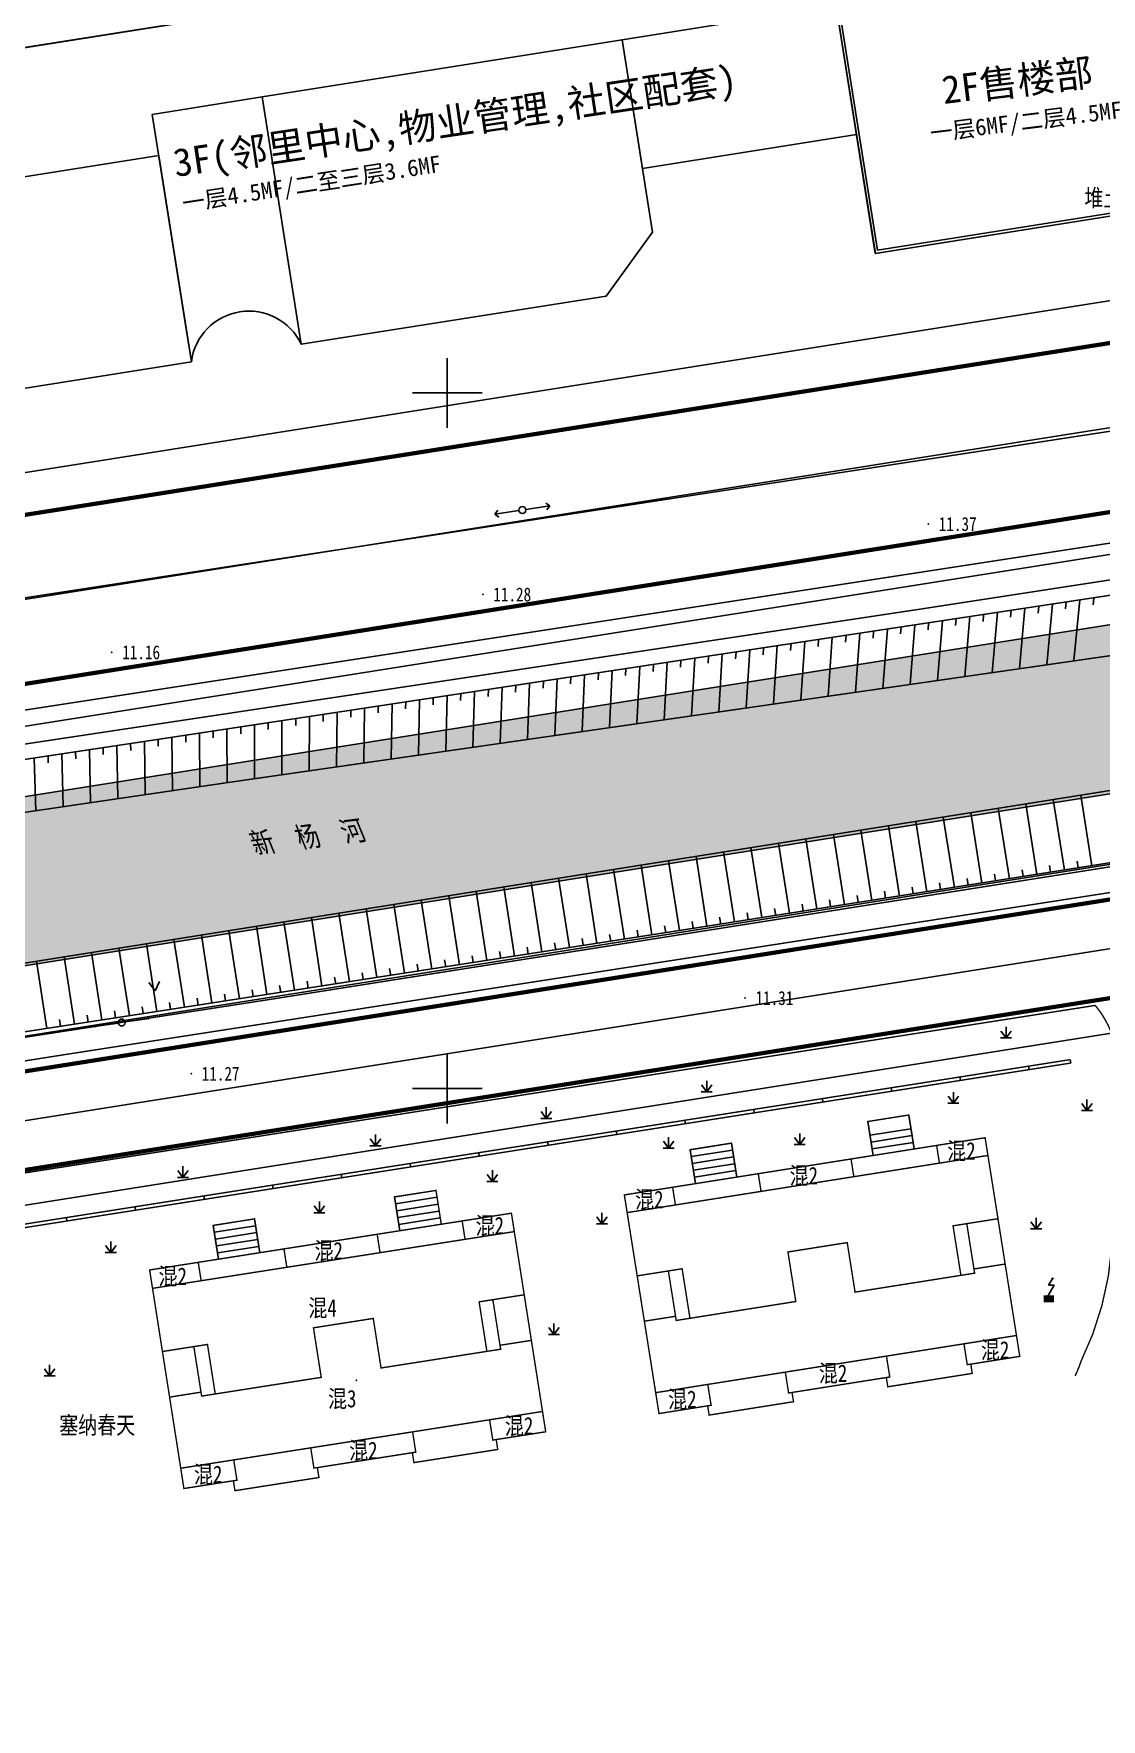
# Model space of a CAD drawing. Header units: millimetres. Extents: x -439850 to 440374, y 3556331 to 3581716.
# Drawn here: x 440006 to 440082.7, y 3581304.9 to 3581426 of the extents above; entities that cross this region are included whole.
import ezdxf
from ezdxf.enums import TextEntityAlignment as Align

# ---------------------------------------------------------------- set-up
doc = ezdxf.new("R2010")
doc.units = ezdxf.units.MM
doc.header["$LTSCALE"] = 1000
doc.header["$MEASUREMENT"] = 0
doc.linetypes.add('CENTER', pattern=[2, 1.25, -0.25, 0.25, -0.25])
for name, color, linetype in [('02E1水域', 131, 'Continuous'), ('02E1水域_H', 131, 'Continuous'), ('0总图道路侧石线铺装轮廓线 台阶 转折线 剖面图面层', 4, 'Continuous'), ('11E1水域', 7, 'Continuous'), ('14中心线', 1, 'CENTER'), ('14缘石线', 7, 'Continuous'), ('14道路红线', 7, 'Continuous'), ('dx', 250, 'Continuous'), ('TREE', 3, 'Continuous'), ('商业', 2, 'Continuous'), ('文字', 7, 'Continuous'), ('道路', 7, 'Continuous'), ('铺装', 6, 'Continuous')]:
    doc.layers.add(name, color=color, linetype=linetype)
doc.styles.add('-黑体', font='simhei.ttf')
doc.styles.add('HZ', font='', dxfattribs={"width": 0.8})
doc.styles.get('HZ').set_extended_font_data('SimSun')

# ---------------------------------------------------------------- blocks, each defined once
blk = doc.blocks.new('GC156')
blk.add_line((0.5, 0), (4, 0))
at = {"const_width": 0.15}
blk.add_lwpolyline([(3.78, 0, 1), (3.93, 0, 1)], format="xyb", close=True, dxfattribs=at)
blk.add_circle((0, 0), 0.5)
blk = doc.blocks.new('GC124')
for p, q in [((0, -0.8), (-0.75, 0.2)), ((0, -0.8), (0, 0.8)), ((0, -0.8), (0.75, 0.2)), ((-0.8, -0.8), (0.75, -0.8)), ((0.8, -0.8), (0, -0.8))]:
    blk.add_line(p, q)
blk = doc.blocks.new('GC037')
for p, q in [((0, 0), (-1.3, 0.75)), ((-1.3, -0.75), (0, 0))]:
    blk.add_line(p, q)
blk = doc.blocks.new('GC154')
for p, q in [((4, 0), (0.5, 0)), ((4, 0), (3.5, 0.5)), ((3.5, -0.5), (4, 0))]:
    blk.add_line(p, q)
blk.add_circle((0, 0), 0.5)
blk = doc.blocks.new('GC129')
for p, q in [((-0.43, 0.31), (0.8, 2.44)), ((0, 2.44), (0.6, 3.47)), ((0.8, 2.44), (0, 2.44)), ((0.42, 3.41), (0.61, 3.48)), ((0.61, 3.48), (0.66, 3.32))]:
    blk.add_line(p, q)
at = {"const_width": 1}
blk.add_lwpolyline([(-0.73, 0.5), (0.77, 0.5)], dxfattribs=at)
blk = doc.blocks.new('agdsgsdfaf')
at = {"layer": '0总图道路侧石线铺装轮廓线 台阶 转折线 剖面图面层', "color": 0}
blk.add_lwpolyline([(439486.16, 3581418.39), (439486.16, 3581421.56), (439479.2, 3581421.56), (439479.2, 3581421.39)], dxfattribs=at)
for points in [[(439479.2, 3581421.56), (439486.16, 3581421.56), (439486.16, 3581418.39), (439479.2, 3581418.39)], [(439462.06, 3581418.39), (439487.06, 3581418.39), (439487.06, 3581398.39), (439462.06, 3581398.39)], [(439462.26, 3581418.19), (439486.86, 3581418.19), (439486.86, 3581398.59), (439462.26, 3581398.59)]]:
    blk.add_lwpolyline(points, close=True, dxfattribs=at)

msp = doc.modelspace()

# ---------------------------------------------------------------- hatches: boundary and pattern name
at = {"layer": '02E1水域_H', "extrusion": (0, 0, -1)}
msp.add_hatch(color=137, dxfattribs=at).paths.add_polyline_path([(-439764.898, 3581329.14), (-439764.857, 3581324.831), (-439768.7, 3581321.516), (-440124.016, 3581377.805), (-440127.929, 3581382.351), (-440127.961, 3581386.653), (-440124.108, 3581389.969), (-439768.818, 3581333.684)])

# ---------------------------------------------------------------- linework, layer by layer
at = {"layer": '02E1水域', "color": 7, "linetype": 'Continuous', "lineweight": 0, "ltscale": 0.02, "extrusion": (0, 0, -1)}
msp.add_lwpolyline([(-439764.898, 3581329.14), (-439764.857, 3581324.831), (-439768.7, 3581321.516), (-440124.016, 3581377.805), (-440127.929, 3581382.351), (-440127.961, 3581386.653), (-440124.108, 3581389.969), (-439768.818, 3581333.684)], close=True, dxfattribs=at)
at = {"layer": '11E1水域', "extrusion": (0, 0, -1)}
for points in [[(-440124.108, 3581389.969), (-439768.818, 3581333.684)], [(-439768.7, 3581321.516), (-440124.016, 3581377.805)]]:
    msp.add_lwpolyline(points, dxfattribs=at)
at = {"layer": '14中心线', "extrusion": (0, 0, -1)}
for points in [[(-440143.117, 3581407.155), (-439757.062, 3581345.997)], [(-440142.833, 3581369.649), (-439756.697, 3581308.477)]]:
    msp.add_lwpolyline(points, dxfattribs=at)
at = {"layer": '14缘石线', "extrusion": (0, 0, -1), "const_width": 0.3}
for points in [[(-440116.572, 3581409.025), (-439785.487, 3581356.575)], [(-440119.074, 3581397.272), (-439772.034, 3581342.294)], [(-440122.802, 3581370.019), (-439775.755, 3581315.04)], [(-440118.809, 3581362.299), (-439771.694, 3581307.31)]]:
    msp.add_lwpolyline(points, dxfattribs=at)
at = {"layer": '14道路红线', "extrusion": (0, 0, -1)}
for points in [[(-440115.759, 3581411.933), (-439785.018, 3581359.538)], [(-440119.14, 3581394.245), (-439773.875, 3581339.548)], [(-440118.971, 3581371.944), (-439773.658, 3581317.239)], [(-440119.61, 3581359.895), (-439772.168, 3581304.854)]]:
    msp.add_lwpolyline(points, dxfattribs=at)
at = {"layer": 'dx', "color": 250, "linetype": 'Continuous'}
for p, q in [((440035.723, 3581397.674), (440035.723, 3581402.674)), ((440033.223, 3581400.174), (440038.223, 3581400.174)), ((440077.233, 3581384.704), (440076.833, 3581380.371)), ((440078.222, 3581384.853), (440078.175, 3581384.356)), ((440079.21, 3581385.003), (440078.796, 3581380.652)), ((440080.199, 3581385.153), (440080.151, 3581384.655)), ((440081.188, 3581385.302), (440080.759, 3581380.932)), ((440082.177, 3581385.452), (440082.127, 3581384.954)), ((440069.323, 3581383.507), (440068.979, 3581379.247)), ((440070.312, 3581383.656), (440070.271, 3581383.158)), ((440071.3, 3581383.806), (440070.942, 3581379.529)), ((440072.289, 3581383.956), (440072.247, 3581383.458)), ((440073.278, 3581384.105), (440072.906, 3581379.81)), ((440074.267, 3581384.255), (440074.223, 3581383.757)), ((440075.255, 3581384.404), (440074.869, 3581380.09)), ((440076.244, 3581384.554), (440076.199, 3581384.056)), ((440061.413, 3581382.31), (440061.126, 3581378.121)), ((440062.402, 3581382.459), (440062.367, 3581381.96)), ((440063.391, 3581382.609), (440063.089, 3581378.403)), ((440064.38, 3581382.758), (440064.343, 3581382.26)), ((440065.368, 3581382.908), (440065.053, 3581378.684)), ((440066.357, 3581383.058), (440066.319, 3581382.559)), ((440067.346, 3581383.207), (440067.016, 3581378.966)), ((440068.334, 3581383.357), (440068.295, 3581382.858)), ((440053.504, 3581381.112), (440053.273, 3581376.992)), ((440054.492, 3581381.262), (440054.464, 3581380.763)), ((440055.481, 3581381.412), (440055.236, 3581377.274)), ((440056.47, 3581381.561), (440056.439, 3581381.062)), ((440057.459, 3581381.711), (440057.2, 3581377.557)), ((440058.447, 3581381.861), (440058.415, 3581381.362)), ((440059.436, 3581382.01), (440059.163, 3581377.839)), ((440060.425, 3581382.16), (440060.391, 3581381.661)), ((440045.594, 3581379.915), (440045.421, 3581375.86)), ((440046.582, 3581380.065), (440046.56, 3581379.566)), ((440047.571, 3581380.215), (440047.384, 3581376.144)), ((440048.56, 3581380.364), (440048.536, 3581379.865)), ((440049.549, 3581380.514), (440049.347, 3581376.427)), ((440050.537, 3581380.664), (440050.512, 3581380.164)), ((440051.526, 3581380.813), (440051.31, 3581376.709)), ((440052.515, 3581380.963), (440052.488, 3581380.463)), ((440037.684, 3581378.718), (440037.569, 3581374.726)), ((440038.673, 3581378.868), (440038.657, 3581378.368)), ((440039.661, 3581379.018), (440039.532, 3581375.01)), ((440040.65, 3581379.167), (440040.633, 3581378.667)), ((440041.639, 3581379.317), (440041.495, 3581375.294)), ((440042.627, 3581379.467), (440042.609, 3581378.967)), ((440043.616, 3581379.616), (440043.458, 3581375.577)), ((440044.605, 3581379.766), (440044.584, 3581379.266)), ((440029.774, 3581377.521), (440029.717, 3581373.59)), ((440030.763, 3581377.671), (440030.755, 3581377.171)), ((440031.752, 3581377.821), (440031.68, 3581373.874)), ((440032.74, 3581377.97), (440032.73, 3581377.47)), ((440033.729, 3581378.12), (440033.643, 3581374.158)), ((440034.718, 3581378.269), (440034.706, 3581377.769)), ((440035.707, 3581378.419), (440035.606, 3581374.443)), ((440036.695, 3581378.569), (440036.682, 3581378.069)), ((440020.876, 3581376.175), (440020.877, 3581375.675)), ((440021.864, 3581376.324), (440021.866, 3581372.451)), ((440022.853, 3581376.474), (440022.853, 3581375.974)), ((440023.842, 3581376.623), (440023.829, 3581372.736)), ((440024.831, 3581376.773), (440024.828, 3581376.273)), ((440025.819, 3581376.923), (440025.792, 3581373.021)), ((440026.808, 3581377.072), (440026.804, 3581376.572)), ((440027.797, 3581377.222), (440027.754, 3581373.305)), ((440028.786, 3581377.372), (440028.779, 3581376.872)), ((440012.966, 3581374.978), (440012.975, 3581374.478)), ((440013.954, 3581375.127), (440014.015, 3581371.309)), ((440014.943, 3581375.277), (440014.95, 3581374.777)), ((440015.932, 3581375.426), (440015.978, 3581371.595)), ((440016.921, 3581375.576), (440016.926, 3581375.076)), ((440017.909, 3581375.726), (440017.94, 3581371.88)), ((440018.898, 3581375.875), (440018.901, 3581375.375)), ((440019.887, 3581376.025), (440019.903, 3581372.166)), ((440006.044, 3581373.934), (440006.165, 3581370.165)), ((440007.033, 3581374.083), (440007.048, 3581373.583)), ((440008.022, 3581374.232), (440008.127, 3581370.451)), ((440009.011, 3581374.381), (440009.023, 3581373.881)), ((440010, 3581374.53), (440010.09, 3581370.737)), ((440010.989, 3581374.679), (440010.999, 3581374.179)), ((440011.977, 3581374.828), (440012.053, 3581371.023)), ((440076.114, 3581365.261), (440075.316, 3581370.323)), ((440078.089, 3581365.572), (440077.29, 3581370.638)), ((440080.065, 3581365.884), (440079.265, 3581370.952)), ((440082.04, 3581366.196), (440081.239, 3581371.266)), ((440068.211, 3581364.017), (440067.418, 3581369.067)), ((440070.187, 3581364.327), (440069.392, 3581369.381)), ((440072.163, 3581364.638), (440071.367, 3581369.695)), ((440074.138, 3581364.949), (440073.341, 3581370.009)), ((440060.308, 3581362.777), (440059.52, 3581367.811)), ((440062.284, 3581363.087), (440061.494, 3581368.125)), ((440064.26, 3581363.396), (440063.469, 3581368.439)), ((440066.236, 3581363.706), (440065.443, 3581368.753)), ((440052.404, 3581361.541), (440051.622, 3581366.554)), ((440054.38, 3581361.849), (440053.596, 3581366.868)), ((440056.356, 3581362.158), (440055.571, 3581367.182)), ((440058.332, 3581362.467), (440057.545, 3581367.496)), ((440081.053, 3581366.04), (440080.975, 3581366.534)), ((440044.5, 3581360.308), (440043.723, 3581365.298)), ((440046.476, 3581360.616), (440045.698, 3581365.612)), ((440048.452, 3581360.924), (440047.672, 3581365.926)), ((440050.428, 3581361.232), (440049.647, 3581366.24)), ((440073.151, 3581364.794), (440073.073, 3581365.288)), ((440075.126, 3581365.105), (440075.048, 3581365.599)), ((440077.102, 3581365.416), (440077.024, 3581365.91)), ((440079.077, 3581365.728), (440078.999, 3581366.222)), ((440038.571, 3581359.387), (440037.8, 3581364.355)), ((440040.548, 3581359.694), (440039.774, 3581364.669)), ((440042.524, 3581360.001), (440041.749, 3581364.984)), ((440067.223, 3581363.862), (440067.146, 3581364.356)), ((440069.199, 3581364.172), (440069.122, 3581364.666)), ((440071.175, 3581364.483), (440071.097, 3581364.977)), ((440030.666, 3581358.161), (440029.902, 3581363.099)), ((440032.642, 3581358.467), (440031.876, 3581363.413)), ((440034.619, 3581358.773), (440033.851, 3581363.727)), ((440036.595, 3581359.08), (440035.825, 3581364.041)), ((440059.32, 3581362.622), (440059.243, 3581363.116)), ((440061.296, 3581362.932), (440061.219, 3581363.426)), ((440063.272, 3581363.241), (440063.194, 3581363.735)), ((440065.248, 3581363.551), (440065.17, 3581364.045)), ((440022.76, 3581356.939), (440022.003, 3581361.843)), ((440024.736, 3581357.244), (440023.978, 3581362.157)), ((440026.713, 3581357.55), (440025.952, 3581362.471)), ((440028.689, 3581357.855), (440027.927, 3581362.785)), ((440051.416, 3581361.386), (440051.339, 3581361.88)), ((440053.392, 3581361.695), (440053.315, 3581362.189)), ((440055.368, 3581362.004), (440055.291, 3581362.498)), ((440057.344, 3581362.313), (440057.267, 3581362.807)), ((440014.853, 3581355.721), (440014.105, 3581360.586)), ((440016.83, 3581356.026), (440016.08, 3581360.9)), ((440018.807, 3581356.33), (440018.054, 3581361.214)), ((440020.783, 3581356.635), (440020.029, 3581361.528)), ((440043.512, 3581360.155), (440043.435, 3581360.649)), ((440045.488, 3581360.462), (440045.411, 3581360.956)), ((440047.464, 3581360.77), (440047.387, 3581361.264)), ((440049.44, 3581361.078), (440049.363, 3581361.572)), ((440006.946, 3581354.505), (440006.204, 3581359.329)), ((440008.923, 3581354.809), (440008.18, 3581359.643)), ((440010.9, 3581355.113), (440010.155, 3581359.958)), ((440012.877, 3581355.417), (440012.13, 3581360.272)), ((440035.607, 3581358.927), (440035.53, 3581359.421)), ((440037.583, 3581359.233), (440037.506, 3581359.727)), ((440039.559, 3581359.54), (440039.483, 3581360.034)), ((440041.536, 3581359.847), (440041.459, 3581360.341)), ((440027.701, 3581357.703), (440027.625, 3581358.197)), ((440029.678, 3581358.008), (440029.601, 3581358.502)), ((440031.654, 3581358.314), (440031.578, 3581358.808)), ((440033.63, 3581358.62), (440033.554, 3581359.114)), ((440019.795, 3581356.482), (440019.719, 3581356.976)), ((440021.772, 3581356.787), (440021.695, 3581357.281)), ((440023.748, 3581357.092), (440023.672, 3581357.586)), ((440025.725, 3581357.397), (440025.648, 3581357.891)), ((440011.888, 3581355.265), (440011.812, 3581355.76)), ((440013.865, 3581355.569), (440013.789, 3581356.064)), ((440015.842, 3581355.873), (440015.766, 3581356.368)), ((440017.818, 3581356.178), (440017.742, 3581356.672)), ((440007.935, 3581354.657), (440007.859, 3581355.151)), ((440009.911, 3581354.961), (440009.835, 3581355.455)), ((440035.723, 3581347.674), (440035.723, 3581352.674)), ((440080.484, 3581352.26), (440080.522, 3581352.013)), ((440072.559, 3581351.013), (440072.598, 3581350.766)), ((440077.498, 3581351.79), (440077.537, 3581351.543)), ((440033.223, 3581350.174), (440038.223, 3581350.174)), ((440067.62, 3581350.236), (440067.658, 3581349.989)), ((440057.741, 3581348.681), (440057.78, 3581348.434)), ((440062.68, 3581349.459), (440062.719, 3581349.212)), ((440047.863, 3581347.127), (440047.901, 3581346.88)), ((440052.802, 3581347.904), (440052.841, 3581347.657)), ((440065.949, 3581347.814), (440066.336, 3581345.373)), ((440069.038, 3581347.291), (440066.106, 3581346.826)), ((440069.269, 3581345.838), (440068.882, 3581348.279)), ((440042.923, 3581346.35), (440042.962, 3581346.103)), ((440056.136, 3581346.259), (440053.173, 3581345.789)), ((440056.523, 3581343.818), (440056.136, 3581346.259)), ((440069.117, 3581346.797), (440066.184, 3581346.332)), ((440069.195, 3581346.303), (440066.262, 3581345.839)), ((440033.045, 3581344.796), (440033.084, 3581344.549)), ((440037.984, 3581345.573), (440038.023, 3581345.326)), ((440053.173, 3581345.789), (440053.56, 3581343.349)), ((440056.214, 3581345.765), (440053.251, 3581345.295)), ((440056.293, 3581345.271), (440053.33, 3581344.802)), ((440056.371, 3581344.777), (440053.408, 3581344.308)), ((440028.106, 3581344.019), (440028.144, 3581343.772)), ((440056.449, 3581344.283), (440053.486, 3581343.814)), ((440018.227, 3581342.464), (440018.266, 3581342.217)), ((440023.166, 3581343.242), (440023.205, 3581342.995)), ((440034.91, 3581342.859), (440031.929, 3581342.392)), ((440031.929, 3581342.392), (440032.31, 3581339.964)), ((440034.987, 3581342.365), (440032.006, 3581341.898)), ((440013.288, 3581341.687), (440013.327, 3581341.44)), ((440035.065, 3581341.871), (440032.084, 3581341.404)), ((440035.142, 3581341.378), (440032.161, 3581340.91)), ((440008.349, 3581340.91), (440008.388, 3581340.663)), ((440021.871, 3581340.814), (440018.908, 3581340.35)), ((440018.908, 3581340.35), (440019.289, 3581337.922)), ((440021.949, 3581340.32), (440018.985, 3581339.856)), ((440022.026, 3581339.826), (440019.063, 3581339.362)), ((440022.252, 3581338.387), (440021.871, 3581340.814)), ((440035.22, 3581340.884), (440032.239, 3581340.416)), ((440022.104, 3581339.332), (440019.14, 3581338.868)), ((440022.181, 3581338.839), (440019.218, 3581338.374))]:
    msp.add_line(p, q, dxfattribs=at)
at = {"layer": 'dx', "color": 250, "linetype": 'Continuous', "flags": 128}
msp.add_lwpolyline([(439773.15, 3581479.298), (439789.576, 3581491.898), (439822.644, 3581538.069), (439827.705, 3581545.329), (440130.137, 3581540.217), (440128.41, 3581426.521), (440115.759, 3581411.933), (439785.018, 3581359.538), (439765.358, 3581376.493), (439765.566, 3581397.896, -0.0416138), (439773.15, 3581479.298)], format="xyb", dxfattribs=at)
at = {"layer": 'dx', "color": 250, "linetype": 'Continuous', "const_width": 0.1, "flags": 128}
for points in [[(439742.87, 3581345.068), (439929.177, 3581373.748), (440070.886, 3581395.507), (440143.823, 3581406.692), (440145.462, 3581407.036)], [(440136.73, 3581394.946), (440069.632, 3581384.624), (439949.058, 3581366.451), (439861.425, 3581352.818), (439799.753, 3581343.538)], [(439798.634, 3581321.715), (439867.049, 3581332.699), (439935.06, 3581343.004), (440022.498, 3581356.512), (440129.441, 3581373.388), (440136.772, 3581374.808)], [(439742.949, 3581310.93), (439758.635, 3581313.407), (439885.589, 3581333.373), (439917.112, 3581338.262), (439917.112, 3581338.262), (440007.948, 3581352.576), (440140.563, 3581373.139)], [(440082.288, 3581356.157), (439933.268, 3581332.836)], [(440080.484, 3581352.26), (439935.945, 3581329.518), (439935.127, 3581329.322), (439934.506, 3581329.216)], [(440080.522, 3581352.013), (439935.994, 3581329.273), (439935.177, 3581329.077), (439934.795, 3581329.012)], [(440064.735, 3581345.12), (440070.886, 3581346.094)], [(440051.915, 3581343.088), (440058.068, 3581344.063)], [(440030.683, 3581339.709), (440036.792, 3581340.667)], [(440073.054, 3581340.473), (440072.067, 3581340.316), (440072.631, 3581336.757)], [(440075.811, 3581337.571), (440075.295, 3581340.828)], [(440017.825, 3581337.692), (440023.983, 3581338.658)], [(440049.884, 3581333.462), (440049.368, 3581336.719)], [(440051.61, 3581337.074), (440052.597, 3581337.231), (440053.161, 3581333.672)], [(440038.997, 3581335.008), (440038.009, 3581334.853), (440038.568, 3581331.294)], [(440041.764, 3581332.085), (440041.25, 3581335.361)], [(440017.509, 3581331.638), (440018.488, 3581331.791), (440019.046, 3581328.232)], [(440015.765, 3581328.007), (440015.251, 3581331.283)], [(440067.272, 3581329.414), (440067.378, 3581328.749), (440073.445, 3581329.711), (440073.34, 3581330.376)], [(440054.433, 3581327.38), (440054.538, 3581326.715), (440060.603, 3581327.676), (440060.497, 3581328.341)], [(440033.211, 3581324.012), (440033.323, 3581323.3), (440039.349, 3581324.245), (440039.238, 3581324.957)], [(440020.351, 3581321.995), (440020.463, 3581321.283), (440026.497, 3581322.229), (440026.385, 3581322.941)]]:
    msp.add_lwpolyline(points, dxfattribs=at)
for points in [[(439742.917, 3581336.991), (440132.274, 3581396.91), (440144.773, 3581398.83, -0.2808882), (440147.526, 3581397.787)], [(439799.153, 3581340.576, -0.0204728), (439799.198, 3581341.204, -0.0369384), (439799.263, 3581341.547, -0.0011662), (439799.387, 3581342.012, 0.0017191), (439799.472, 3581342.328, 0.0336135), (439799.535, 3581342.653, -0.3362188), (439799.56, 3581342.68), (439803.252, 3581343.239), (439820.723, 3581345.883), (439921.115, 3581361.076, 0.0052604), (439926.66, 3581361.975, -0.0040044), (439933.94, 3581363.174, -0.0026371), (439961.728, 3581367.373, 0.0013811), (440014.807, 3581375.256), (440113.216, 3581390.15), (440132.573, 3581393.079), (440136.669, 3581393.699)], [(439798.281, 3581324.212, 0.0089093), (439798.264, 3581323.641, 0.0089166), (439798.266, 3581323.07, 0.00545), (439798.288, 3581322.428, 0.0593657), (439798.297, 3581322.37, 0.3647743), (439798.398, 3581322.303, 0.0105307), (439802.066, 3581322.786, 0.0010654), (439856.468, 3581331.235, -0.0008598), (439923.877, 3581341.732, -0.0000689), (439954.607, 3581346.459, 0.0000349), (440015.364, 3581355.8, 0.0017533), (440129.652, 3581373.791, 0.0307766), (440136.089, 3581375.238, 0.0182524), (440136.572, 3581375.398, 0.2658427), (440136.596, 3581375.426, 0.0637567), (440136.603, 3581375.568, -0.0144602), (440136.572, 3581376.193, -0.0055457), (440136.564, 3581376.941, -0.0054486), (440136.573, 3581377.702)]]:
    msp.add_lwpolyline(points, format="xyb", dxfattribs=at)
for points in [[(440114.806, 3581376.605), (440132.723, 3581379.456), (440136.611, 3581380.074), (440136.64, 3581388.845), (440129.853, 3581387.891), (440094.504, 3581382.891), (440019.903, 3581372.166), (439953.183, 3581362.374), (439920.77, 3581357.55), (439857.076, 3581347.941), (439810.024, 3581340.732), (439799.735, 3581339.143), (439799.072, 3581339.046), (439798.391, 3581326.27), (439801.559, 3581326.774), (439854.103, 3581335.133), (439984.478, 3581355.873)], [(440136.611, 3581380.074), (440136.64, 3581388.845), (440129.853, 3581387.891), (440094.504, 3581382.891), (440019.903, 3581372.166), (439953.183, 3581362.374), (439920.77, 3581357.55), (439857.076, 3581347.941), (439810.024, 3581340.732), (439799.735, 3581339.143), (439799.072, 3581339.046), (439798.391, 3581326.27), (439801.559, 3581326.774), (439854.103, 3581335.133), (439984.478, 3581355.873), (440114.806, 3581376.605), (440132.723, 3581379.456)], [(440070.886, 3581346.094), (440071.088, 3581344.823), (440074.574, 3581345.375), (440074.372, 3581346.647)], [(440048.647, 3581341.266), (440049.368, 3581336.719), (440051.61, 3581337.074), (440052.174, 3581333.516), (440060.766, 3581334.877), (440060.202, 3581338.436), (440064.462, 3581339.111), (440065.026, 3581335.552), (440073.618, 3581336.914), (440073.054, 3581340.473), (440075.295, 3581340.828), (440074.574, 3581345.375)], [(440058.068, 3581344.063), (440058.27, 3581342.791), (440064.937, 3581343.848), (440064.735, 3581345.12)], [(440048.445, 3581342.538), (440048.647, 3581341.266), (440052.116, 3581341.816), (440051.915, 3581343.088)], [(440036.792, 3581340.667), (440036.999, 3581339.346), (440040.538, 3581339.901), (440040.33, 3581341.222)], [(440014.539, 3581335.823), (440015.251, 3581331.283), (440017.509, 3581331.638), (440018.067, 3581328.079), (440026.662, 3581329.427), (440026.104, 3581332.986), (440030.402, 3581333.66), (440030.961, 3581330.101), (440039.555, 3581331.449), (440038.997, 3581335.008), (440041.25, 3581335.361), (440040.538, 3581339.901)], [(440023.983, 3581338.658), (440024.191, 3581337.337), (440030.89, 3581338.387), (440030.683, 3581339.709)], [(440076.625, 3581332.435), (440075.811, 3581337.571), (440073.571, 3581337.216), (440073.618, 3581336.914), (440065.026, 3581335.552), (440064.462, 3581339.111), (440060.202, 3581338.436), (440060.766, 3581334.877), (440052.174, 3581333.516), (440052.126, 3581333.817), (440049.884, 3581333.462), (440050.698, 3581328.326)], [(440014.331, 3581337.144), (440014.539, 3581335.823), (440018.032, 3581336.371), (440017.825, 3581337.692)], [(440015.765, 3581328.007), (440016.566, 3581322.896), (440042.565, 3581326.974), (440041.764, 3581332.085), (440039.511, 3581331.732), (440039.555, 3581331.449), (440030.961, 3581330.101), (440030.402, 3581333.66), (440026.104, 3581332.986), (440026.662, 3581329.427), (440018.067, 3581328.079), (440018.023, 3581328.362)], [(440072.85, 3581331.836), (440073.088, 3581330.336), (440076.862, 3581330.934), (440076.625, 3581332.435)], [(440060.013, 3581329.802), (440060.25, 3581328.302), (440067.519, 3581329.453), (440067.281, 3581330.954)], [(440050.698, 3581328.326), (440050.935, 3581326.825), (440054.68, 3581327.419), (440054.442, 3581328.919)], [(440038.762, 3581326.377), (440038.991, 3581324.918), (440042.794, 3581325.515), (440042.565, 3581326.974)], [(440025.909, 3581324.361), (440026.138, 3581322.903), (440033.458, 3581324.051), (440033.229, 3581325.509)], [(440016.566, 3581322.896), (440016.795, 3581321.437), (440020.606, 3581322.035), (440020.377, 3581323.493)]]:
    msp.add_lwpolyline(points, close=True, dxfattribs=at)
at = {"layer": 'dx', "color": 250, "linetype": 'Continuous', "const_width": 0.1, "elevation": 11.432, "flags": 128}
for points in [[(440082.288, 3581356.157, -0.2138075), (440083.84, 3581350.678), (440083.531, 3581340.995, -0.1202911), (440081.257, 3581330.562, -0.0311433), (440080.843, 3581329.536, -0.0311433)], [(440082.288, 3581356.157, -0.1241354), (440083.77, 3581353.091, -0.1241354)]]:
    msp.add_lwpolyline(points, format="xyb", dxfattribs=at)
at = {"layer": 'dx', "color": 250, "linetype": 'Continuous', "const_width": 0.1, "flags": 128}
for points, elevation in [([(440069.269, 3581345.838), (440068.882, 3581348.279), (440065.949, 3581347.814), (440066.336, 3581345.373)], 13.961), ([(440056.523, 3581343.818), (440056.136, 3581346.259), (440053.173, 3581345.789), (440053.56, 3581343.349)], 13.961), ([(440035.29, 3581340.432), (440034.91, 3581342.859), (440031.929, 3581342.392), (440032.31, 3581339.964)], 14.89), ([(440022.252, 3581338.387), (440021.871, 3581340.814), (440018.908, 3581340.35), (440019.289, 3581337.922)], 14.89)]:
    msp.add_lwpolyline(points, close=True, dxfattribs=dict(at, elevation=elevation))
at = {"layer": 'dx', "color": 250, "linetype": 'Continuous'}
for p in [(440070.291, 3581390.753, 11.024), (440070.291, 3581390.753, 11.024), (440038.277, 3581385.691, 11.024), (440038.277, 3581385.691, 11.024), (440011.611, 3581381.535, 11.024), (440011.611, 3581381.535, 11.024), (440057.121, 3581356.686, 11.314), (440057.121, 3581356.686, 11.314), (440017.322, 3581351.252, 11.265), (440017.322, 3581351.252, 11.265), (440061.499, 3581343.938, 15.391), (440050.395, 3581342.223, 15.391), (440039.02, 3581340.322), (440027.438, 3581338.516), (440016.23, 3581336.685), (440029.181, 3581329.211), (440063.599, 3581329.736, 15.391), (440052.768, 3581327.867, 15.391), (440041.037, 3581325.962, 15.391), (440029.843, 3581324.189, 15.391), (440018.694, 3581322.474, 15.391)]:
    msp.add_point(p, dxfattribs=at)
at = {"layer": 'TREE', "color": 145, "ltscale": 0.02}
msp.add_lwpolyline([(440079.786, 3581435.774), (440086.661, 3581436.863), (440087.157, 3581433.727), (440088.046, 3581433.867), (440091.176, 3581414.114), (440066.484, 3581410.202), (440063.354, 3581429.956), (440080.283, 3581432.638), (440079.786, 3581435.774)], dxfattribs=at)
at = {"layer": '商业', "color": 0, "ltscale": 0.02}
for points in [[(440048.279, 3581425.543), (440063.667, 3581427.98), (440065.13, 3581418.747), (440049.741, 3581416.31)], [(440022.415, 3581421.445), (440048.279, 3581425.543), (440050.469, 3581411.715), (440047.144, 3581407.138), (440025.232, 3581403.667)], [(440014.983, 3581417.231), (439989.12, 3581413.133), (439990.841, 3581402.269), (439995.418, 3581398.944), (440017.33, 3581402.415)]]:
    msp.add_lwpolyline(points, close=True, dxfattribs=at)
msp.add_lwpolyline([(440022.415, 3581421.445), (440014.514, 3581420.194), (440016.861, 3581405.378), (440017.33, 3581402.415, -0.75), (440025.232, 3581403.667)], format="xyb", close=True, dxfattribs=at)
at = {"layer": '道路', "color": 145, "ltscale": 0.02, "extrusion": (0, 0, -1)}
msp.add_line((440089.37, 3581438.304), (439970.32, 3581419.444), dxfattribs=at)
at = {"layer": '铺装', "ltscale": 0.02}
msp.add_lwpolyline([(440089.689, 3581442.405), (439969.695, 3581423.395), (439970.32, 3581419.444), (440089.37, 3581438.304), (440088.869, 3581441.461)], close=True, dxfattribs=at)

# ---------------------------------------------------------------- block references
at = {"layer": '0总图道路侧石线铺装轮廓线 台阶 转折线 剖面图面层', "color": 0, "rotation": 9.001958636968599}
msp.add_blockref('agdsgsdfaf', (566392.34, -24637.926), dxfattribs=at)
at = {"layer": 'dx', "color": 250, "linetype": 'Continuous'}
for name, p, xscale, yscale, zscale, rotation in [('GC154', (440041.118, 3581391.754, 11.238), 0.5000000000189811, 0.5000000000189811, 0.5000000000189811, 188.4719034711844), ('GC154', (440041.118, 3581391.754, 11.238), 0.49999999999399, 0.49999999999399, 0.49999999999399, 8.441202876375169), ('GC037', (440014.724, 3581357.196, 11.02), 0.4999999998303194, 0.4999999998303194, 0.4999999998303194, 276.0293504172401), ('GC156', (440012.323, 3581354.929, 10.676), 0.4999999999565706, 0.4999999999565706, 0.4999999999565706, 188.4429485489354), ('GC156', (440012.323, 3581354.929), 0.4999999999688964, 0.4999999999688964, 0.4999999999688964, 8.565457886361576)]:
    msp.add_blockref(name, p, dxfattribs=dict(at, xscale=xscale, yscale=yscale, zscale=zscale, rotation=rotation))
at = {"layer": 'dx', "color": 250, "linetype": 'Continuous', "xscale": 0.5, "yscale": 0.5}
for p in [(440075.878, 3581354.215), (440075.878, 3581354.215), (440054.364, 3581350.346), (440072.091, 3581349.531), (440042.836, 3581348.434), (440081.69, 3581349.004), (440030.566, 3581346.468), (440051.627, 3581346.297), (440061.048, 3581346.553), (440016.726, 3581344.196), (440016.726, 3581344.196), (440038.966, 3581343.912), (440026.532, 3581341.66), (440046.838, 3581340.858), (440078.039, 3581340.501), (440011.545, 3581338.794), (440043.385, 3581332.898), (440007.145, 3581329.936)]:
    msp.add_blockref('GC124', p, dxfattribs=at)
at = {"layer": 'dx', "color": 250, "linetype": 'Continuous', "xscale": 0.5, "yscale": 0.5, "zscale": 0.5}
msp.add_blockref('GC129', (440078.934, 3581334.824, 12.74), dxfattribs=at)

# ---------------------------------------------------------------- texts
at = {"layer": 'dx', "color": 250, "linetype": 'Continuous', "style": 'HZ', "width": 0.8}
for s, p in [('堆土区', (440083.553, 3581414.21)), ('混2', (440072.669, 3581345.714, 15.391)), ('混2', (440061.341, 3581343.933, 15.391)), ('混2', (440050.237, 3581342.218, 15.391)), ('混2', (440038.777, 3581340.341)), ('混2', (440027.195, 3581338.535)), ('混2', (440015.987, 3581336.705)), ('混4', (440026.757, 3581334.424, 15.482)), ('混2', (440075.087, 3581331.407, 15.391)), ('混2', (440063.442, 3581329.731, 15.391)), ('混3', (440028.172, 3581327.906, 15.465)), ('混2', (440052.61, 3581327.862, 15.391)), ('塞纳春天', (440010.564, 3581326.02, -0.344)), ('混2', (440040.88, 3581325.957, 15.391)), ('混2', (440029.686, 3581324.184, 15.391)), ('混2', (440018.537, 3581322.469, 15.391))]:
    msp.add_text(s, height=1.25, rotation=0.00034, dxfattribs=at).set_placement(p, align=Align.MIDDLE)
for s, p in [('11.37', (440071.041, 3581390.253, 11.024)), ('11.28', (440039.027, 3581385.191, 11.024)), ('11.16', (440012.361, 3581381.035, 11.024)), ('11.31', (440057.871, 3581356.186, 11.314)), ('11.27', (440018.072, 3581350.752, 11.265))]:
    msp.add_text(s, height=1, rotation=0.00034, dxfattribs=at).set_placement(p)
at = {"layer": 'dx', "color": 250, "linetype": 'Continuous', "style": 'HZ', "oblique": 345, "width": 0.8}
msp.add_text('新  杨  河', height=1.5, rotation=7.26851, dxfattribs=at).set_placement((440025.881, 3581368.345), align=Align.MIDDLE)
at = {"layer": '文字', "ltscale": 0.02, "style": '-黑体'}
for s, height, rotation, p in [('3F(邻里中心,物业管理,社区配套)', 2, 8.51928, (440016.196, 3581415.691)), ('2F售楼部', 2, 7.05475, (440071.396, 3581420.936)), ('一层6MF/二层4.5MF', 1.2, 7.05475, (440070.479, 3581418.24)), ('一层4.5MF/二至三层3.6MF', 1.2, 8.78989, (440016.767, 3581413.199))]:
    msp.add_text(s, height=height, rotation=rotation, dxfattribs=at).set_placement(p)

doc.saveas('drawing.dxf')
